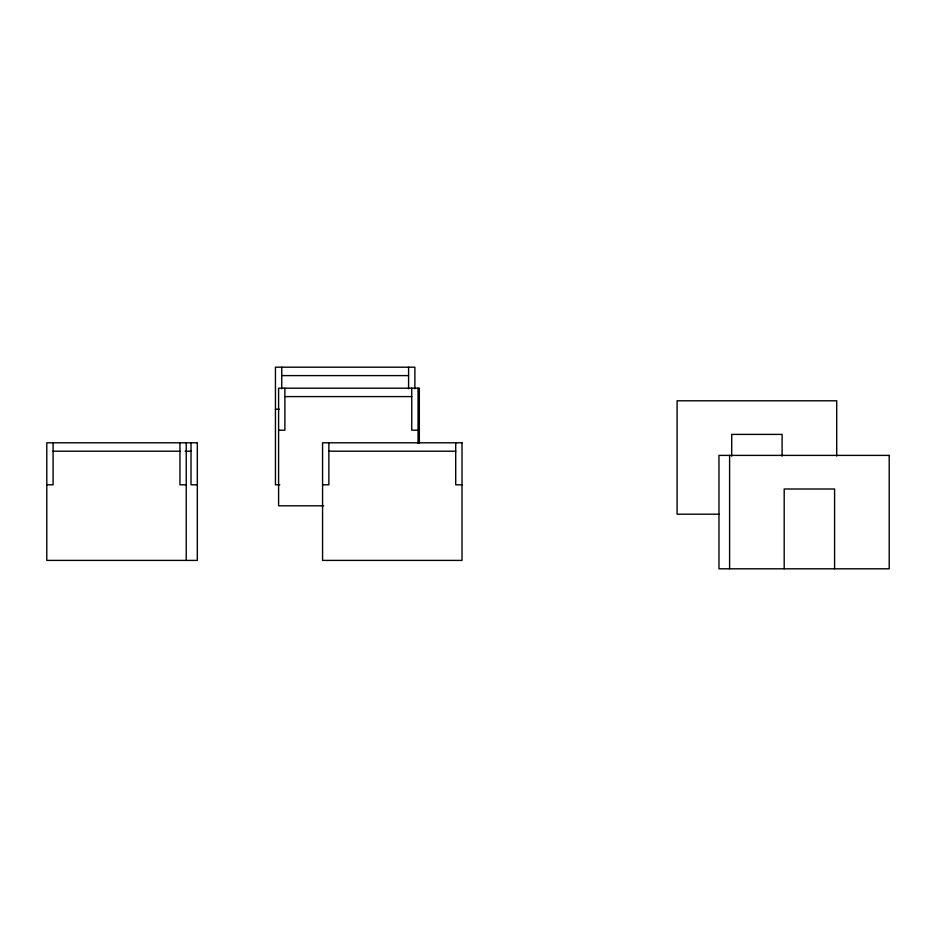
<?xml version="1.0" encoding="UTF-8"?>
<svg xmlns="http://www.w3.org/2000/svg" width="936" height="936" viewBox="0 0 936 936"><rect width="100%" height="100%" fill="white"/><g stroke="black" fill="none" stroke-linecap="round" stroke-linejoin="round"><path stroke-width="1.4" d="M281.748 375.593L408.587 375.593M284.895 396.595L411.746 396.595M275.441 409.196L279.221 409.196M278.6 430.197L284.895 430.197L284.895 388.194M418.041 430.197L411.746 430.197L411.746 388.194M53.095 451.199L179.946 451.199M185.188 451.199L191.014 451.199M328.875 451.199L455.715 451.199M46.8 484.801L53.095 484.801L53.095 442.798M186.241 484.801L179.946 484.801L179.946 442.798M197.32 484.801L191.014 484.801L191.014 442.798M279.794 484.801L275.441 484.801L275.441 367.193L414.882 367.193L414.882 388.744M322.569 484.801L328.875 484.801L328.875 442.798M462.01 484.801L455.715 484.801L455.715 442.798M323.634 505.803L278.6 505.803L278.6 388.194L419.34 388.194L419.34 443.29M719.012 514.203L677.102 514.203L677.102 400.795L836.702 400.795L836.702 456.043M834.596 568.807L834.596 489.001L784.192 489.001L784.192 568.807M782.098 456.16L782.098 434.398L731.706 434.398L731.706 456.16M729.6 455.399L729.6 568.807M418.041 388.194L418.041 443.29M408.587 367.193L408.587 388.744M281.748 367.193L281.748 388.744M186.241 442.798L186.241 560.407M197.32 442.798L46.8 442.798L46.8 560.407L197.32 560.407L197.32 442.798M462.01 442.798L322.569 442.798L322.569 560.407L462.01 560.407L462.01 442.798M889.2 455.399L718.965 455.399L718.965 568.807L889.2 568.807L889.2 455.399"/></g></svg>
